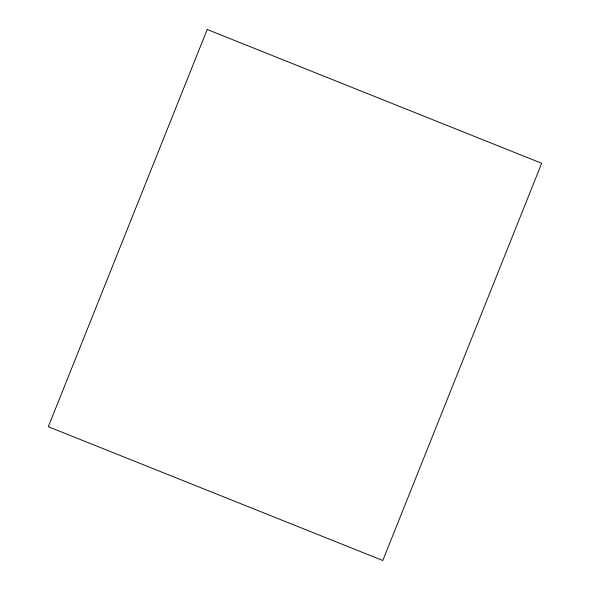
<?xml version="1.0" encoding="UTF-8"?>
<svg xmlns="http://www.w3.org/2000/svg" width="590" height="590" viewBox="0 0 590 590"><rect width="100%" height="100%" fill="white"/><g stroke="black" fill="none" stroke-linecap="round" stroke-linejoin="round"><path stroke-width="0.89" d="M207.193 29.5L48.314 426.703L382.807 560.5L541.686 163.297L207.193 29.5"/></g></svg>
